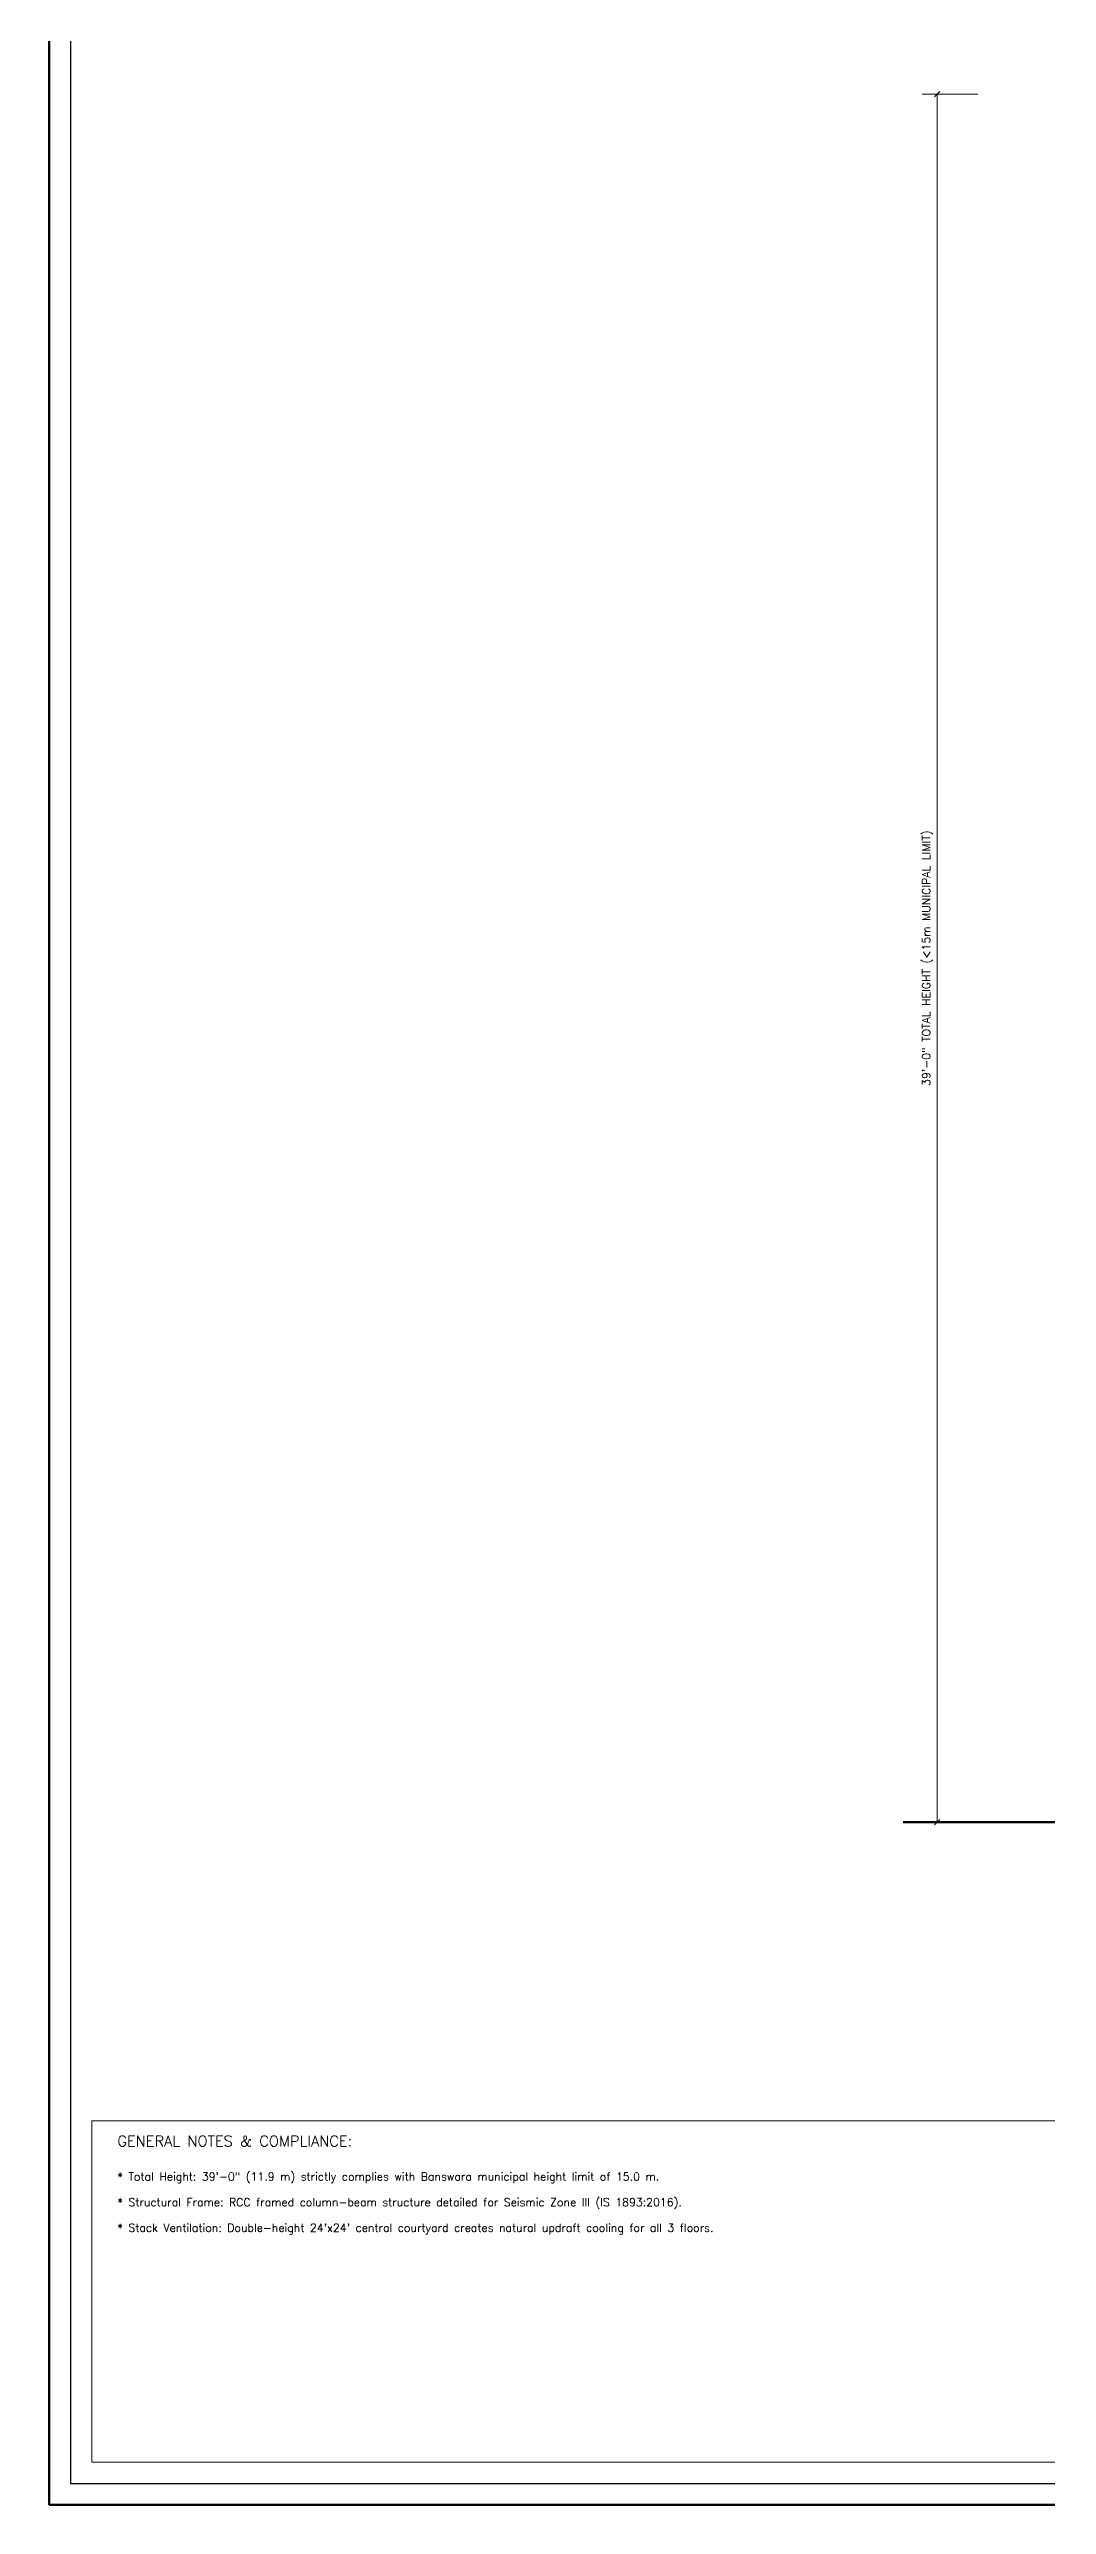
# Model space of a CAD drawing. Header units: inches. Extents: x 0 to 1800, y 0 to 1191.
# Drawn here: x 0 to 280, y 0 to 691 of the extents above; entities that cross this region are included whole.
import ezdxf
from ezdxf.enums import TextEntityAlignment as Align

# ---------------------------------------------------------------- set-up
doc = ezdxf.new("R2010")
doc.units = ezdxf.units.IN
doc.header["$MEASUREMENT"] = 0
for name, color, linetype in [('A-DIM', 4, 'Continuous'), ('A-SECT-CUT', 1, 'Continuous'), ('A-TEXT', 7, 'Continuous'), ('A-TEXT-TTL', 7, 'Continuous'), ('A-TTLB', 7, 'Continuous')]:
    doc.layers.add(name, color=color, linetype=linetype)
doc.styles.add('SIMPLEX', font='simplex.shx')

msp = doc.modelspace()

# ---------------------------------------------------------------- linework, layer by layer
at = {"layer": 'A-DIM', "lineweight": 13}
for p, q in [((261, 678), (245.4, 678)), ((261, 192), (245.4, 192))]:
    msp.add_line(p, q, dxfattribs=at)
at = {"layer": 'A-DIM', "lineweight": 30}
for p, q in [((248.85, 677.25), (250.35, 678.75)), ((248.85, 191.25), (250.35, 192.75))]:
    msp.add_line(p, q, dxfattribs=at)
at = {"layer": 'A-DIM', "lineweight": 18}
msp.add_line((249.6, 192), (249.6, 678), dxfattribs=at)
at = {"layer": 'A-SECT-CUT', "lineweight": 50}
msp.add_line((240, 192), (1680, 192), dxfattribs=at)
at = {"layer": 'A-TTLB', "lineweight": 50}
for p, q in [((0, 1190.66), (0, 0)), ((0, 0), (1800, 0))]:
    msp.add_line(p, q, dxfattribs=at)
at = {"layer": 'A-TTLB', "lineweight": 25}
for p, q in [((6, 1184.66), (6, 6)), ((6, 6), (1794, 6))]:
    msp.add_line(p, q, dxfattribs=at)
at = {"layer": 'A-TTLB', "lineweight": 20}
for p, q in [((660, 108), (12, 108)), ((12, 108), (12, 12)), ((12, 12), (660, 12))]:
    msp.add_line(p, q, dxfattribs=at)

# ---------------------------------------------------------------- texts
at = {"layer": 'A-DIM', "style": 'SIMPLEX'}
msp.add_text('39\'-0" TOTAL HEIGHT (<15m MUNICIPAL LIMIT)', height=2.25, rotation=90, dxfattribs=at).set_placement((245.4, 435), align=Align.TOP_CENTER)
at = {"layer": 'A-TEXT', "style": 'SIMPLEX'}
for s, p in [('* Total Height: 39\'-0" (11.9 m) strictly complies with Banswara municipal height limit of 15.0 m.', (19.2, 91.2)), ('* Structural Frame: RCC framed column-beam structure detailed for Seismic Zone III (IS 1893:2016).', (19.2, 84)), ("* Stack Ventilation: Double-height 24'x24' central courtyard creates natural updraft cooling for all 3 floors.", (19.2, 76.8))]:
    msp.add_text(s, height=2.25, dxfattribs=at).set_placement(p)
at = {"layer": 'A-TEXT-TTL', "style": 'SIMPLEX'}
msp.add_text('GENERAL NOTES & COMPLIANCE:', height=3, dxfattribs=at).set_placement((19.2, 100.8))

doc.saveas('drawing.dxf')
